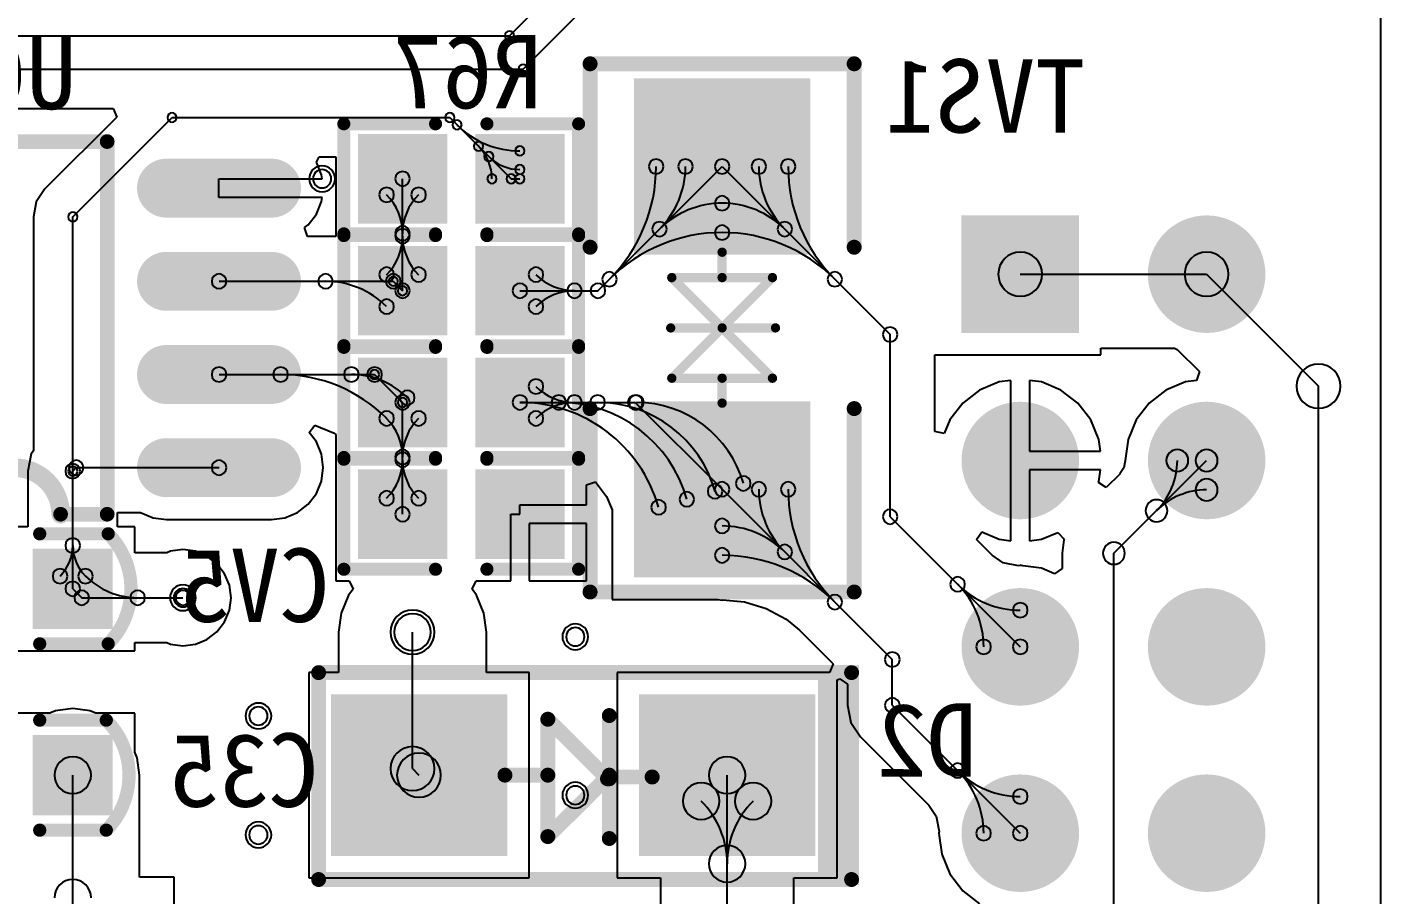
# Model space of a CAD drawing. Header units: inches. Extents: x 32166 to 66782, y 2386 to 7162.
# Drawn here: x 34111.2 to 34258.9, y 3310.2 to 3404.9 of the extents above; entities that cross this region are included whole.
import ezdxf

# ---------------------------------------------------------------- set-up
doc = ezdxf.new("R2010")
doc.units = ezdxf.units.IN
doc.header["$LTSCALE"] = 0.64311
doc.header["$MEASUREMENT"] = 0
for name, color, linetype in [('BOTTOMLAYER', 5, 'CONTINUOUS'), ('BOTTOMOVERLAY', 54, 'CONTINUOUS'), ('BOTTOMPASTE', 16, 'CONTINUOUS'), ('BOTTOMSOLDER', 6, 'CONTINUOUS'), ('KEEPOUTLAYER', 6, 'CONTINUOUS'), ('MULTILAYER', 9, 'CONTINUOUS')]:
    doc.layers.add(name, color=color, linetype=linetype)
doc.styles.get("Standard").update_dxf_attribs({"font": 'txt', "width": 0.8})

msp = doc.modelspace()

# ---------------------------------------------------------------- linework, layer by layer
at = {"layer": 'BOTTOMLAYER'}
for p, q in [((34163.83, 3403.91), (34181.08, 3421.15)), ((34165.34, 3400.27), (34184.71, 3419.65)), ((34063.27, 3403.91), (34163.83, 3403.91)), ((34073.88, 3400.27), (34165.34, 3400.27)), ((34076.43, 3395.98), (34120.62, 3395.98)), ((34120.62, 3395.98), (34121.01, 3395.04)), ((34121.01, 3395.04), (34113.18, 3387.2)), ((34116.21, 3384.16), (34127.04, 3394.99)), ((34127.04, 3394.99), (34157.33, 3394.99)), ((34157.33, 3394.99), (34164.01, 3388.31)), ((34142.79, 3390.11), (34143.07, 3390.69)), ((34143.35, 3388.75), (34142.79, 3390.11)), ((34143.07, 3390.69), (34144.92, 3390.69)), ((34144.92, 3390.69), (34144.92, 3383.38)), ((34132.16, 3386.27), (34132.16, 3388.31)), ((34132.16, 3388.31), (34143.41, 3388.31)), ((34143.41, 3388.31), (34143.35, 3388.75)), ((34152.18, 3376.11), (34152.18, 3388.31)), ((34164.01, 3388.31), (34164.98, 3388.31)), ((34173.49, 3376.11), (34187.03, 3389.65)), ((34187.03, 3389.65), (34205.35, 3371.33)), ((34113.18, 3387.2), (34112.24, 3385.8)), ((34112.24, 3385.8), (34111.92, 3384.16)), ((34143.41, 3386.27), (34132.16, 3386.27)), ((34142.79, 3384.47), (34143.35, 3385.83)), ((34143.35, 3385.83), (34143.41, 3386.27)), ((34111.92, 3384.16), (34111.92, 3358.64)), ((34116.21, 3356.43), (34116.21, 3384.16)), ((34141.89, 3383.3), (34142.79, 3384.47)), ((34141.48, 3382.99), (34141.89, 3383.3)), ((34141.81, 3382.02), (34141.48, 3382.99)), ((34144.92, 3383.38), (34144.92, 3382.02)), ((34144.92, 3382.02), (34141.81, 3382.02)), ((34132.17, 3377.13), (34151.17, 3377.13)), ((34151.17, 3377.13), (34152.18, 3376.11)), ((34151.17, 3377.13), (34152.18, 3376.11)), ((34219.54, 3377.91), (34239.86, 3377.91)), ((34239.86, 3377.91), (34252.07, 3365.7)), ((34164.98, 3376.11), (34173.49, 3376.11)), ((34205.35, 3351.46), (34205.35, 3371.33)), ((34210.24, 3360.74), (34210.24, 3369.11)), ((34210.24, 3369.11), (34210.74, 3369.11)), ((34210.74, 3369.11), (34210.74, 3369.11)), ((34210.74, 3369.11), (34228.34, 3369.11)), ((34228.34, 3369.11), (34228.34, 3369.84)), ((34228.34, 3369.84), (34236.35, 3369.84)), ((34236.35, 3369.84), (34236.64, 3369.71)), ((34236.64, 3369.71), (34239.08, 3367.28)), ((34132.17, 3366.97), (34149.13, 3366.97)), ((34149.13, 3366.97), (34152.18, 3363.92)), ((34149.13, 3366.97), (34152.18, 3363.92)), ((34217.25, 3366.16), (34215.1, 3365.27)), ((34218.53, 3366.33), (34217.25, 3366.16)), ((34218.53, 3357.58), (34218.53, 3366.33)), ((34221.84, 3366.16), (34220.56, 3366.33)), ((34220.56, 3366.33), (34220.56, 3358.6)), ((34223.98, 3365.27), (34221.84, 3366.16)), ((34237.57, 3366.16), (34235.42, 3365.27)), ((34238.75, 3366.32), (34237.57, 3366.16)), ((34239.08, 3367.28), (34238.75, 3366.32)), ((34215.1, 3365.27), (34213.27, 3363.86)), ((34225.82, 3363.86), (34223.98, 3365.27)), ((34235.42, 3365.27), (34233.59, 3363.86)), ((34252.07, 3263.9), (34252.07, 3365.7)), ((34152.18, 3351.73), (34152.18, 3363.92)), ((34164.98, 3363.92), (34177.56, 3363.92)), ((34177.56, 3363.92), (34187.03, 3354.45)), ((34213.27, 3363.86), (34211.86, 3362.02)), ((34227.23, 3362.02), (34225.82, 3363.86)), ((34233.59, 3363.86), (34232.18, 3362.02)), ((34211.86, 3362.02), (34211.24, 3360.54)), ((34228.12, 3359.88), (34227.23, 3362.02)), ((34232.18, 3362.02), (34231.29, 3359.88)), ((34142, 3360.65), (34142.62, 3361.46)), ((34142.79, 3359.63), (34142, 3360.65)), ((34142.62, 3361.46), (34144.65, 3360.62)), ((34144.65, 3360.62), (34144.92, 3360.41)), ((34144.92, 3360.41), (34144.92, 3356.66)), ((34211.24, 3360.54), (34210.24, 3360.74)), ((34143.35, 3358.27), (34142.79, 3359.63)), ((34228.28, 3358.6), (34228.12, 3359.88)), ((34231.29, 3359.88), (34230.99, 3357.59)), ((34111.69, 3358.31), (34111.32, 3356.43)), ((34111.92, 3358.64), (34111.69, 3358.31)), ((34143.54, 3356.81), (34143.35, 3358.27)), ((34218.53, 3348.84), (34218.53, 3357.58)), ((34220.56, 3358.6), (34228.28, 3358.6)), ((34229.75, 3347.47), (34239.86, 3357.59)), ((34230.99, 3357.54), (34230.84, 3356.8)), ((34230.99, 3357.59), (34230.99, 3357.54)), ((34111.32, 3356.43), (34111.32, 3350.36)), ((34116.21, 3356.43), (34116.59, 3356.81)), ((34116.21, 3343.6), (34116.21, 3356.43)), ((34116.59, 3356.81), (34132.17, 3356.81)), ((34143.35, 3355.35), (34143.54, 3356.81)), ((34144.92, 3356.66), (34144.92, 3344.47)), ((34228.28, 3356.57), (34220.56, 3356.57)), ((34220.56, 3356.57), (34220.56, 3348.84)), ((34228.12, 3355.29), (34228.28, 3356.57)), ((34230.39, 3356.11), (34228.92, 3354.63)), ((34230.4, 3356.13), (34230.39, 3356.13)), ((34230.39, 3356.13), (34230.39, 3356.13)), ((34230.39, 3356.13), (34230.39, 3356.11)), ((34230.84, 3356.8), (34230.4, 3356.13)), ((34230.4, 3356.13), (34230.4, 3356.13)), ((34230.4, 3356.13), (34230.4, 3356.13)), ((34230.4, 3356.13), (34230.4, 3356.13)), ((34230.4, 3356.13), (34230.4, 3356.13)), ((34230.4, 3356.13), (34230.4, 3356.13)), ((34142.79, 3353.99), (34143.35, 3355.35)), ((34172.25, 3354.92), (34173.21, 3355.25)), ((34172.25, 3352.75), (34172.25, 3354.92)), ((34173.21, 3355.25), (34174.43, 3353.66)), ((34187.03, 3354.45), (34205.59, 3335.89)), ((34228.08, 3355.2), (34228.12, 3355.29)), ((34228.92, 3354.63), (34228.08, 3355.2)), ((34141.89, 3352.82), (34142.79, 3353.99)), ((34174.43, 3353.66), (34175.03, 3352.21)), ((34121.11, 3350.36), (34121.11, 3351.92)), ((34121.11, 3351.92), (34123.62, 3351.92)), ((34123.62, 3351.92), (34124.98, 3351.35)), ((34139.36, 3351.35), (34140.72, 3351.92)), ((34140.72, 3351.92), (34141.89, 3352.82)), ((34163.97, 3344.47), (34163.97, 3351.73)), ((34163.97, 3351.73), (34164.98, 3351.73)), ((34164.98, 3351.73), (34164.98, 3352.75)), ((34164.98, 3352.75), (34172.25, 3352.75)), ((34175.03, 3352.21), (34175.03, 3342.45)), ((34205.35, 3351.46), (34219.54, 3337.27)), ((34111.32, 3350.36), (34104.43, 3350.36)), ((34122.97, 3350.36), (34121.11, 3350.36)), ((34122.97, 3347.53), (34122.97, 3350.36)), ((34124.98, 3351.35), (34126.44, 3351.16)), ((34126.44, 3351.16), (34137.89, 3351.16)), ((34137.89, 3351.16), (34139.36, 3351.35)), ((34172.25, 3350.71), (34166, 3350.71)), ((34166, 3350.71), (34166, 3344.47)), ((34172.25, 3344.47), (34172.25, 3350.71)), ((34214.77, 3348.96), (34215.34, 3349.8)), ((34216.48, 3347.25), (34214.77, 3348.96)), ((34215.34, 3349.8), (34217.25, 3349.01)), ((34217.25, 3349.01), (34218.53, 3348.84)), ((34220.56, 3348.84), (34221.84, 3349.01)), ((34221.84, 3349.01), (34223.62, 3349.75)), ((34223.62, 3349.75), (34224.33, 3349.03)), ((34224.29, 3348.94), (34224.1, 3347.47)), ((34224.33, 3349.03), (34224.29, 3348.94)), ((34123.02, 3347.52), (34122.97, 3347.53)), ((34126.46, 3347.52), (34123.02, 3347.52)), ((34126.87, 3347.69), (34126.46, 3347.52)), ((34128.23, 3347.87), (34126.87, 3347.69)), ((34129.59, 3347.69), (34128.23, 3347.87)), ((34130.85, 3347.17), (34129.59, 3347.69)), ((34131.94, 3346.33), (34130.85, 3347.17)), ((34217.69, 3346.44), (34216.48, 3347.25)), ((34224.1, 3347.47), (34224.1, 3345.82)), ((34229.75, 3260.15), (34229.75, 3347.47)), ((34132.77, 3345.25), (34131.94, 3346.33)), ((34219.34, 3346.11), (34217.69, 3346.44)), ((34219.54, 3346.14), (34219.34, 3346.11)), ((34219.81, 3346.11), (34219.54, 3346.16)), ((34219.54, 3346.16), (34219.54, 3346.14)), ((34221.84, 3345.84), (34219.81, 3346.11)), ((34223.26, 3345.25), (34221.84, 3345.84)), ((34224.1, 3345.82), (34223.26, 3345.25)), ((34133.3, 3343.98), (34132.77, 3345.25)), ((34133.48, 3342.63), (34133.3, 3343.98)), ((34144.92, 3344.47), (34146.34, 3344.47)), ((34146.34, 3344.47), (34146.78, 3343.55)), ((34159.76, 3343.55), (34160.21, 3344.47)), ((34160.21, 3344.47), (34163.97, 3344.47)), ((34166, 3344.47), (34172.25, 3344.47)), ((34116.21, 3343.6), (34117.19, 3342.63)), ((34117.19, 3342.63), (34128.23, 3342.63)), ((34133.3, 3341.27), (34133.48, 3342.63)), ((34146.28, 3342.9), (34145.48, 3340.95)), ((34146.78, 3343.55), (34146.28, 3342.9)), ((34160.26, 3342.9), (34159.76, 3343.55)), ((34161.06, 3340.95), (34160.26, 3342.9)), ((34132.77, 3340), (34133.3, 3341.27)), ((34175.03, 3342.45), (34186.56, 3342.45)), ((34186.56, 3342.45), (34187.03, 3342.36)), ((34187.03, 3342.36), (34187.08, 3342.4)), ((34187.03, 3342.36), (34187.03, 3342.36)), ((34187.08, 3342.4), (34189.48, 3342.17)), ((34189.48, 3342.17), (34191.83, 3341.45)), ((34191.83, 3341.45), (34194, 3340.29)), ((34131.94, 3338.92), (34132.77, 3340)), ((34145.48, 3340.95), (34145.2, 3338.87)), ((34161.34, 3338.87), (34161.06, 3340.95)), ((34194, 3340.29), (34195.48, 3339.08)), ((34129.59, 3337.56), (34130.85, 3338.08)), ((34130.85, 3338.08), (34131.94, 3338.92)), ((34145.2, 3338.87), (34145.2, 3334.48)), ((34153.27, 3323.99), (34153.27, 3338.87)), ((34161.34, 3334.48), (34161.34, 3338.87)), ((34195.48, 3339.08), (34199.14, 3335.42)), ((34104.43, 3336.85), (34122.97, 3336.85)), ((34122.97, 3336.85), (34122.97, 3337.73)), ((34122.97, 3337.73), (34126.46, 3337.73)), ((34126.46, 3337.73), (34126.87, 3337.56)), ((34126.87, 3337.56), (34128.23, 3337.38)), ((34128.23, 3337.38), (34129.59, 3337.56)), ((34199.14, 3335.42), (34198.75, 3334.48)), ((34205.59, 3330.9), (34205.59, 3335.89)), ((34145.2, 3334.48), (34141.97, 3334.48)), ((34141.97, 3334.48), (34141.97, 3312.08)), ((34165.97, 3334.48), (34161.34, 3334.48)), ((34165.97, 3312.08), (34165.97, 3334.48)), ((34198.75, 3334.48), (34175.57, 3334.48)), ((34175.57, 3334.48), (34175.57, 3312.08)), ((34199.57, 3333.66), (34199.85, 3333.77)), ((34199.57, 3312.08), (34199.57, 3333.66)), ((34199.85, 3333.77), (34200.7, 3333.21)), ((34200.7, 3333.21), (34200.7, 3330.9)), ((34200.7, 3330.9), (34201.07, 3329.02)), ((34205.59, 3330.9), (34219.54, 3316.95)), ((34113.71, 3330.04), (34104.43, 3330.04)), ((34114.34, 3330.3), (34113.71, 3330.04)), ((34116.21, 3330.54), (34114.34, 3330.3)), ((34118.09, 3330.3), (34116.21, 3330.54)), ((34118.72, 3330.04), (34118.09, 3330.3)), ((34122.97, 3330.04), (34118.72, 3330.04)), ((34122.97, 3325.79), (34122.97, 3330.04)), ((34201.07, 3329.02), (34202.13, 3327.44)), ((34202.13, 3327.44), (34209.56, 3320.01)), ((34123.23, 3325.16), (34122.97, 3325.79)), ((34123.48, 3323.28), (34123.23, 3325.16)), ((34153.27, 3323.99), (34153.97, 3323.28)), ((34116.21, 3303.19), (34116.21, 3323.28)), ((34123.48, 3312.15), (34123.48, 3323.28)), ((34187.57, 3302.49), (34187.57, 3323.28)), ((34209.56, 3320.01), (34210.37, 3318.8)), ((34210.37, 3318.8), (34210.69, 3317.15)), ((34210.67, 3316.95), (34210.65, 3316.95)), ((34210.65, 3316.95), (34210.7, 3316.68)), ((34210.69, 3317.15), (34210.67, 3316.95)), ((34210.7, 3316.68), (34210.97, 3314.65)), ((34210.97, 3314.65), (34211.86, 3312.51)), ((34127.27, 3312.15), (34123.48, 3312.15)), ((34127.27, 3308.82), (34127.27, 3312.15)), ((34141.97, 3312.08), (34165.97, 3312.08)), ((34175.57, 3312.08), (34180.31, 3312.08)), ((34180.31, 3312.08), (34180.31, 3307.52)), ((34194.84, 3307.72), (34194.84, 3312.08)), ((34194.84, 3312.08), (34199.57, 3312.08)), ((34211.86, 3312.51), (34213.27, 3310.67)), ((34213.27, 3310.67), (34215.1, 3309.26))]:
    msp.add_line(p, q, dxfattribs=at)
at = {"layer": 'BOTTOMLAYER', "const_width": 4.8}
for points in [[(34137.89, 3387.29), (34126.44, 3387.29)], [(34137.89, 3377.13), (34126.44, 3377.13)], [(34137.89, 3366.97), (34126.44, 3366.97)], [(34137.89, 3356.81), (34126.44, 3356.81)]]:
    msp.add_lwpolyline(points, dxfattribs=at)
at = {"layer": 'BOTTOMLAYER'}
for points, const_width in [([(34125.24, 3387.29, 1), (34127.64, 3387.29, 1)], 2.4), ([(34136.69, 3387.29, 1), (34139.09, 3387.29, 1)], 2.4), ([(34237.06, 3377.91, 1), (34242.66, 3377.91, 1)], 5.6), ([(34125.24, 3377.13, 1), (34127.64, 3377.13, 1)], 2.4), ([(34136.69, 3377.13, 1), (34139.09, 3377.13, 1)], 2.4), ([(34125.24, 3366.97, 1), (34127.64, 3366.97, 1)], 2.4), ([(34136.69, 3366.97, 1), (34139.09, 3366.97, 1)], 2.4), ([(34216.74, 3357.59, 1), (34222.34, 3357.59, 1)], 5.6), ([(34237.06, 3357.59, 1), (34242.66, 3357.59, 1)], 5.6), ([(34125.24, 3356.81, 1), (34127.64, 3356.81, 1)], 2.4), ([(34136.69, 3356.81, 1), (34139.09, 3356.81, 1)], 2.4), ([(34216.74, 3337.27, 1), (34222.34, 3337.27, 1)], 5.6), ([(34237.06, 3337.27, 1), (34242.66, 3337.27, 1)], 5.6), ([(34216.74, 3316.95, 1), (34222.34, 3316.95, 1)], 5.6), ([(34237.06, 3316.95, 1), (34242.66, 3316.95, 1)], 5.6)]:
    msp.add_lwpolyline(points, format="xyb", close=True, dxfattribs=dict(at, const_width=const_width))
for centre, radius, start, end in [((34163.83, 3403.91), 0.508, 0, 180), ((34163.83, 3403.91), 0.508, 0, 180), ((34163.83, 3403.91), 0.508, 180, 0), ((34163.83, 3403.91), 0.508, 180, 0), ((34165.34, 3400.27), 0.508, 0, 180), ((34165.34, 3400.27), 0.508, 0, 180), ((34165.34, 3400.27), 0.508, 180, 0), ((34165.34, 3400.27), 0.508, 180, 0), ((34127.04, 3394.99), 0.508, 0, 180), ((34127.04, 3394.99), 0.508, 0, 180), ((34127.04, 3394.99), 0.508, 180, 0), ((34127.04, 3394.99), 0.508, 180, 0), ((34157.33, 3394.99), 0.508, 0, 180), ((34157.33, 3394.99), 0.508, 0, 180), ((34157.33, 3394.99), 0.508, 180, 0), ((34157.33, 3394.99), 0.508, 180, 0), ((34158.12, 3394.2), 0.508, 0, 180), ((34158.12, 3394.2), 0.508, 180, 0), ((34164.98, 3401.06), 9.71, 225, 270), ((34160.47, 3391.85), 0.508, 0, 180), ((34160.47, 3391.85), 0.508, 180, 0), ((34156.92, 3388.31), 5.01, 360, 45), ((34161.59, 3390.73), 0.508, 0, 180), ((34164.98, 3391.35), 0.508, 0, 180), ((34164.98, 3391.35), 0.508, 180, 0), ((34161.59, 3390.73), 0.508, 180, 0), ((34164.98, 3394.12), 4.8, 225.0002, 270.0002), ((34164.98, 3389.32), 0.508, 0, 180), ((34179.83, 3389.65), 0.8, 0, 180), ((34183.03, 3389.65), 0.8, 0, 180), ((34187.03, 3389.65), 0.8, 0, 180), ((34187.03, 3389.65), 0.8, 0, 180), ((34191.03, 3389.65), 0.8, 0, 180), ((34194.23, 3389.65), 0.8, 0, 180), ((34143.41, 3388.31), 1, 0, 180), ((34143.41, 3388.31), 1, 180, 0), ((34152.18, 3388.31), 0.8, 0, 180), ((34152.18, 3388.31), 0.8, 180, 0), ((34161.93, 3388.31), 0.508, 0, 180), ((34161.93, 3388.31), 0.508, 180, 0), ((34164.01, 3388.31), 0.508, 0, 180), ((34164.01, 3388.31), 0.508, 0, 180), ((34164.01, 3388.31), 0.508, 180, 0), ((34164.01, 3388.31), 0.508, 180, 0), ((34164.98, 3389.32), 0.508, 180, 0), ((34164.98, 3388.31), 0.508, 0, 180), ((34164.98, 3388.31), 0.508, 180, 0), ((34162.45, 3389.65), 17.38, 315, 360), ((34179.83, 3389.65), 0.8, 180, 0), ((34173.37, 3389.65), 9.66, 314.9999, 359.9999), ((34183.03, 3389.65), 0.8, 180, 0), ((34187.03, 3389.65), 0.8, 180, 0), ((34187.03, 3389.65), 0.8, 180, 0), ((34191.03, 3389.65), 0.8, 180, 0), ((34200.69, 3389.65), 9.66, 180.0001, 225.0001), ((34194.23, 3389.65), 0.8, 180, 0), ((34211.61, 3389.65), 17.38, 180, 225), ((34150.44, 3386.56), 0.8, 0, 180), ((34153.93, 3386.56), 0.8, 0, 180), ((34150.44, 3386.56), 0.8, 180, 0), ((34146.23, 3382.36), 5.95, 0, 45), ((34158.13, 3382.36), 5.95, 135, 180), ((34153.93, 3386.56), 0.8, 180, 0), ((34187.03, 3375.99), 9.66, 90.0001, 135.0001), ((34187.03, 3385.65), 0.8, 0, 180), ((34187.03, 3385.65), 0.8, 0, 180), ((34187.03, 3385.65), 0.8, 180, 0), ((34187.03, 3385.65), 0.8, 180, 0), ((34187.03, 3375.99), 9.66, 44.9999, 89.9999), ((34116.21, 3384.16), 0.508, 0, 180), ((34116.21, 3384.16), 0.508, 0, 180), ((34116.21, 3384.16), 0.508, 180, 0), ((34116.21, 3384.16), 0.508, 180, 0), ((34152.18, 3382.36), 0.8, 0, 180), ((34152.18, 3382.36), 0.8, 0, 180), ((34152.18, 3382.06), 0.8, 0, 180), ((34152.18, 3382.06), 0.8, 0, 180), ((34187.03, 3365.07), 17.38, 90, 135), ((34180.2, 3382.82), 0.8, 0, 180), ((34180.2, 3382.82), 0.8, 0, 180), ((34180.2, 3382.82), 0.8, 180, 0), ((34180.2, 3382.82), 0.8, 180, 0), ((34187.03, 3382.45), 0.8, 0, 180), ((34187.03, 3382.45), 0.8, 0, 180), ((34187.03, 3382.45), 0.8, 180, 0), ((34187.03, 3382.45), 0.8, 180, 0), ((34187.03, 3365.07), 17.38, 45, 90), ((34193.86, 3382.82), 0.8, 0, 180), ((34193.86, 3382.82), 0.8, 0, 180), ((34193.86, 3382.82), 0.8, 180, 0), ((34193.86, 3382.82), 0.8, 180, 0), ((34146.23, 3382.06), 5.95, 315, 360), ((34152.18, 3382.36), 0.8, 180, 0), ((34152.18, 3382.36), 0.8, 180, 0), ((34152.18, 3382.06), 0.8, 180, 0), ((34152.18, 3382.06), 0.8, 180, 0), ((34158.13, 3382.06), 5.95, 180, 225), ((34219.54, 3377.91), 2.4, 0, 180), ((34239.86, 3377.91), 2.4, 0, 180), ((34239.86, 3377.91), 2.4, 0, 180), ((34150.44, 3377.86), 0.8, 0, 180), ((34153.93, 3377.86), 0.8, 0, 180), ((34166.73, 3377.86), 0.8, 0, 180), ((34174.74, 3377.36), 0.8, 0, 180), ((34174.74, 3377.36), 0.8, 0, 180), ((34199.32, 3377.36), 0.8, 0, 180), ((34199.32, 3377.36), 0.8, 0, 180), ((34132.17, 3377.13), 0.8, 0, 180), ((34132.17, 3377.13), 0.8, 180, 0), ((34143.78, 3377.13), 0.8, 0, 180), ((34143.78, 3377.13), 0.8, 180, 0), ((34143.78, 3367.71), 9.42, 45, 90), ((34150.44, 3377.86), 0.8, 180, 0), ((34151.17, 3377.13), 0.8, 0, 180), ((34151.17, 3377.13), 0.8, 0, 180), ((34151.17, 3377.13), 0.8, 180, 0), ((34151.17, 3377.13), 0.8, 180, 0), ((34151.17, 3377.13), 0.508, 0, 180), ((34151.17, 3377.13), 0.508, 180, 0), ((34152.18, 3376.11), 0.8, 0, 180), ((34152.18, 3376.11), 0.8, 0, 180), ((34152.18, 3376.11), 0.508, 0, 180), ((34153.93, 3377.86), 0.8, 180, 0), ((34164.98, 3376.11), 0.8, 0, 180), ((34166.73, 3377.86), 0.8, 180, 0), ((34170.93, 3382.06), 5.95, 225, 270), ((34170.93, 3376.11), 0.8, 0, 180), ((34170.93, 3376.11), 0.8, 0, 180), ((34173.49, 3376.11), 0.8, 0, 180), ((34173.49, 3376.11), 0.8, 0, 180), ((34174.74, 3377.36), 0.8, 180, 0), ((34174.74, 3377.36), 0.8, 180, 0), ((34199.32, 3377.36), 0.8, 180, 0), ((34199.32, 3377.36), 0.8, 180, 0), ((34219.54, 3377.91), 2.4, 180, 0), ((34239.86, 3377.91), 2.4, 180, 0), ((34239.86, 3377.91), 2.4, 180, 0), ((34150.44, 3374.37), 0.8, 0, 180), ((34152.18, 3376.11), 0.8, 180, 0), ((34152.18, 3376.11), 0.8, 180, 0), ((34152.18, 3376.11), 0.508, 180, 0), ((34164.98, 3376.11), 0.8, 180, 0), ((34166.73, 3374.37), 0.8, 0, 180), ((34170.93, 3370.16), 5.95, 90, 135), ((34170.93, 3376.11), 0.8, 180, 0), ((34170.93, 3376.11), 0.8, 180, 0), ((34173.49, 3376.11), 0.8, 180, 0), ((34173.49, 3376.11), 0.8, 180, 0), ((34150.44, 3374.37), 0.8, 180, 0), ((34166.73, 3374.37), 0.8, 180, 0), ((34205.35, 3371.33), 0.8, 0, 180), ((34205.35, 3371.33), 0.8, 0, 180), ((34205.35, 3371.33), 0.8, 180, 0), ((34205.35, 3371.33), 0.8, 180, 0), ((34132.17, 3366.97), 0.8, 0, 180), ((34138.88, 3366.97), 0.8, 0, 180), ((34146.6, 3366.97), 0.8, 0, 180), ((34149.13, 3366.97), 0.8, 0, 180), ((34149.13, 3366.97), 0.8, 0, 180), ((34252.07, 3365.7), 2.4, 0, 180), ((34252.07, 3365.7), 2.4, 0, 180), ((34132.17, 3366.97), 0.8, 180, 0), ((34138.88, 3366.97), 0.8, 180, 0), ((34138.88, 3350.61), 16.36, 45, 90), ((34146.6, 3366.97), 0.8, 180, 0), ((34146.6, 3358.34), 8.63, 44.9999, 89.9999), ((34149.13, 3366.97), 0.8, 180, 0), ((34149.13, 3366.97), 0.8, 180, 0), ((34149.13, 3366.97), 0.508, 0, 180), ((34149.13, 3366.97), 0.508, 180, 0), ((34166.73, 3365.66), 0.8, 0, 180), ((34152.18, 3363.92), 0.8, 0, 180), ((34152.18, 3363.92), 0.8, 0, 180), ((34152.7, 3364.44), 0.8, 0, 180), ((34164.98, 3363.92), 0.8, 0, 180), ((34164.98, 3363.92), 0.8, 0, 180), ((34166.73, 3365.66), 0.8, 180, 0), ((34170.93, 3369.87), 5.95, 225, 270), ((34169.22, 3363.92), 0.8, 0, 180), ((34170.93, 3363.92), 0.8, 0, 180), ((34170.93, 3363.92), 0.8, 0, 180), ((34173.45, 3363.92), 0.8, 0, 180), ((34177.56, 3363.92), 0.8, 0, 180), ((34177.56, 3363.92), 0.8, 0, 180), ((34177.68, 3363.92), 0.8, 0, 180), ((34252.07, 3365.7), 2.4, 180, 0), ((34252.07, 3365.7), 2.4, 180, 0), ((34152.18, 3363.92), 0.8, 180, 0), ((34152.18, 3363.92), 0.8, 180, 0), ((34152.18, 3363.92), 0.508, 0, 180), ((34152.18, 3363.92), 0.508, 180, 0), ((34152.7, 3364.44), 0.8, 180, 0), ((34164.98, 3363.92), 0.8, 180, 0), ((34164.98, 3363.92), 0.8, 180, 0), ((34164.98, 3348.21), 15.71, 15.808, 90), ((34170.93, 3357.97), 5.95, 90, 135), ((34169.22, 3363.92), 0.8, 180, 0), ((34169.22, 3349.41), 14.52, 15.808, 90), ((34170.93, 3363.92), 0.8, 180, 0), ((34170.93, 3363.92), 0.8, 180, 0), ((34173.45, 3363.92), 0.8, 180, 0), ((34173.45, 3350.6), 13.32, 15.808, 90), ((34177.56, 3363.92), 0.8, 180, 0), ((34177.56, 3363.92), 0.8, 180, 0), ((34177.68, 3363.92), 0.8, 180, 0), ((34177.68, 3351.8), 12.12, 15.808, 90), ((34150.44, 3362.18), 0.8, 0, 180), ((34150.44, 3362.18), 0.8, 0, 180), ((34150.44, 3362.18), 0.8, 180, 0), ((34150.44, 3362.18), 0.8, 180, 0), ((34146.23, 3357.97), 5.95, 0, 45), ((34158.13, 3357.97), 5.95, 135, 180), ((34153.93, 3362.18), 0.8, 0, 180), ((34153.93, 3362.18), 0.8, 180, 0), ((34166.73, 3362.18), 0.8, 0, 180), ((34166.73, 3362.18), 0.8, 180, 0), ((34152.18, 3357.97), 0.8, 0, 180), ((34152.18, 3357.97), 0.8, 0, 180), ((34236.66, 3357.59), 1.2, 0, 180), ((34239.86, 3357.59), 1.2, 0, 180), ((34116.59, 3356.81), 0.8, 0, 180), ((34116.59, 3356.81), 0.8, 0, 180), ((34132.17, 3356.81), 0.8, 0, 180), ((34146.23, 3357.68), 5.95, 315, 360), ((34152.18, 3357.68), 0.8, 0, 180), ((34152.18, 3357.68), 0.8, 0, 180), ((34152.18, 3357.97), 0.8, 180, 0), ((34152.18, 3357.97), 0.8, 180, 0), ((34152.18, 3357.68), 0.8, 180, 0), ((34152.18, 3357.68), 0.8, 180, 0), ((34158.13, 3357.68), 5.95, 180, 225), ((34228.94, 3357.59), 7.73, 315, 0), ((34236.66, 3357.59), 1.2, 180, 0), ((34239.86, 3357.59), 1.2, 180, 0), ((34116.21, 3356.43), 0.8, 0, 180), ((34116.21, 3356.43), 0.8, 0, 180), ((34116.21, 3356.43), 0.8, 180, 0), ((34116.21, 3356.43), 0.8, 180, 0), ((34116.21, 3356.43), 0.508, 0, 180), ((34116.21, 3356.43), 0.508, 180, 0), ((34116.59, 3356.81), 0.8, 180, 0), ((34116.59, 3356.81), 0.8, 180, 0), ((34132.17, 3356.81), 0.8, 180, 0), ((34189.34, 3355.1), 0.8, 0, 180), ((34186.26, 3354.23), 0.8, 0, 180), ((34187.03, 3354.45), 0.8, 0, 180), ((34187.03, 3354.45), 0.8, 0, 180), ((34187.03, 3354.45), 0.8, 180, 0), ((34187.03, 3354.45), 0.8, 180, 0), ((34189.34, 3355.1), 0.8, 180, 0), ((34191.03, 3354.45), 0.8, 0, 180), ((34191.03, 3354.45), 0.8, 180, 0), ((34200.69, 3354.45), 9.66, 180.0001, 225.0001), ((34194.23, 3354.45), 0.8, 0, 180), ((34194.23, 3354.45), 0.8, 180, 0), ((34211.61, 3354.45), 17.38, 180, 225), ((34239.86, 3346.66), 7.73, 90, 135), ((34239.86, 3354.39), 1.2, 0, 180), ((34239.86, 3354.39), 1.2, 180, 0), ((34150.44, 3353.47), 0.8, 0, 180), ((34150.44, 3353.47), 0.8, 180, 0), ((34153.93, 3353.47), 0.8, 0, 180), ((34153.93, 3353.47), 0.8, 180, 0), ((34180.1, 3352.49), 0.8, 0, 180), ((34183.18, 3353.36), 0.8, 0, 180), ((34183.18, 3353.36), 0.8, 180, 0), ((34186.26, 3354.23), 0.8, 180, 0), ((34234.4, 3352.12), 1.2, 0, 180), ((34234.4, 3352.12), 1.2, 0, 180), ((34152.18, 3351.73), 0.8, 0, 180), ((34152.18, 3351.73), 0.8, 180, 0), ((34180.1, 3352.49), 0.8, 180, 0), ((34205.35, 3351.46), 0.8, 0, 180), ((34205.35, 3351.46), 0.8, 0, 180), ((34205.35, 3351.46), 0.8, 180, 0), ((34205.35, 3351.46), 0.8, 180, 0), ((34234.4, 3352.12), 1.2, 180, 0), ((34234.4, 3352.12), 1.2, 180, 0), ((34187.03, 3350.45), 0.8, 0, 180), ((34187.03, 3350.45), 0.8, 180, 0), ((34187.03, 3340.79), 9.66, 44.9999, 89.9999), ((34116.21, 3348.32), 0.8, 0, 180), ((34116.21, 3348.32), 0.8, 0, 180), ((34193.86, 3347.62), 0.8, 0, 180), ((34193.86, 3347.62), 0.8, 0, 180), ((34229.75, 3347.47), 1.2, 0, 180), ((34229.75, 3347.47), 1.2, 0, 180), ((34111.49, 3348.32), 4.72, 315, 0), ((34116.21, 3348.32), 0.8, 180, 0), ((34116.21, 3348.32), 0.8, 180, 0), ((34120.94, 3348.32), 4.72, 180, 225), ((34187.03, 3347.25), 0.8, 0, 180), ((34187.03, 3347.25), 0.8, 180, 0), ((34187.03, 3329.87), 17.38, 45, 90), ((34193.86, 3347.62), 0.8, 180, 0), ((34193.86, 3347.62), 0.8, 180, 0), ((34229.75, 3347.47), 1.2, 180, 0), ((34229.75, 3347.47), 1.2, 180, 0), ((34114.83, 3344.98), 0.8, 0, 180), ((34117.6, 3344.98), 0.8, 0, 180), ((34117.6, 3344.98), 0.8, 0, 180), ((34114.83, 3344.98), 0.8, 180, 0), ((34116.21, 3343.6), 0.8, 0, 180), ((34116.21, 3343.6), 0.8, 0, 180), ((34117.6, 3344.98), 0.8, 180, 0), ((34117.6, 3344.98), 0.8, 180, 0), ((34123.29, 3350.68), 8.05, 225, 270), ((34212.71, 3344.09), 0.8, 0, 180), ((34212.71, 3344.09), 0.8, 0, 180), ((34212.71, 3344.09), 0.8, 180, 0), ((34212.71, 3344.09), 0.8, 180, 0), ((34205.89, 3337.27), 9.66, 0, 45), ((34219.54, 3350.92), 9.66, 225, 270), ((34116.21, 3343.6), 0.8, 180, 0), ((34116.21, 3343.6), 0.8, 180, 0), ((34117.19, 3342.63), 0.8, 0, 180), ((34117.19, 3342.63), 0.8, 0, 180), ((34117.19, 3342.63), 0.8, 180, 0), ((34117.19, 3342.63), 0.8, 180, 0), ((34123.29, 3342.63), 0.8, 0, 180), ((34123.29, 3342.63), 0.8, 180, 0), ((34128.23, 3342.63), 1, 0, 180), ((34128.23, 3342.63), 1, 180, 0), ((34128.23, 3342.63), 0.8, 0, 180), ((34128.23, 3342.63), 0.8, 180, 0), ((34199.32, 3342.16), 0.8, 0, 180), ((34199.32, 3342.16), 0.8, 0, 180), ((34153.27, 3338.87), 2.4, 0, 180), ((34199.32, 3342.16), 0.8, 180, 0), ((34199.32, 3342.16), 0.8, 180, 0), ((34219.54, 3341.27), 0.8, 0, 180), ((34219.54, 3341.27), 0.8, 180, 0), ((34153.27, 3338.87), 2, 0, 180), ((34153.27, 3338.87), 2.4, 180, 0), ((34153.27, 3338.87), 2, 180, 0), ((34171.02, 3338.37), 1, 0, 180), ((34171.02, 3338.37), 1, 180, 0), ((34205.59, 3335.89), 0.8, 0, 180), ((34205.59, 3335.89), 0.8, 0, 180), ((34215.54, 3337.27), 0.8, 0, 180), ((34215.54, 3337.27), 0.8, 180, 0), ((34219.54, 3337.27), 0.8, 0, 180), ((34219.54, 3337.27), 0.8, 180, 0), ((34205.59, 3335.89), 0.8, 180, 0), ((34205.59, 3335.89), 0.8, 180, 0), ((34136.46, 3329.73), 1, 0, 180), ((34205.59, 3330.9), 0.8, 0, 180), ((34205.59, 3330.9), 0.8, 0, 180), ((34205.59, 3330.9), 0.8, 180, 0), ((34205.59, 3330.9), 0.8, 180, 0), ((34136.46, 3329.73), 1, 180, 0), ((34153.27, 3323.99), 2.4, 0, 180), ((34153.27, 3323.99), 2.4, 0, 180), ((34116.21, 3323.28), 2, 0, 180), ((34153.97, 3323.28), 2.4, 0, 180), ((34187.57, 3323.28), 2, 0, 180), ((34153.27, 3323.99), 2.4, 180, 0), ((34153.27, 3323.99), 2.4, 180, 0), ((34212.71, 3323.77), 0.8, 0, 180), ((34212.71, 3323.77), 0.8, 0, 180), ((34212.71, 3323.77), 0.8, 180, 0), ((34212.71, 3323.77), 0.8, 180, 0), ((34205.89, 3316.95), 9.66, 0, 45), ((34219.54, 3330.6), 9.66, 225, 270), ((34116.21, 3323.28), 2, 180, 0), ((34153.97, 3323.28), 2.4, 180, 0), ((34171.02, 3321.09), 1, 0, 180), ((34184.75, 3320.45), 2, 0, 180), ((34187.57, 3323.28), 2, 180, 0), ((34190.4, 3320.45), 2, 0, 180), ((34171.02, 3321.09), 1, 180, 0), ((34184.75, 3320.45), 2, 180, 0), ((34177.92, 3313.62), 9.66, 0.0001, 45.0001), ((34197.23, 3313.62), 9.66, 134.9999, 179.9999), ((34190.4, 3320.45), 2, 180, 0), ((34219.54, 3320.95), 0.8, 0, 180), ((34219.54, 3320.95), 0.8, 180, 0), ((34136.46, 3316.77), 1, 0, 180), ((34215.54, 3316.95), 0.8, 0, 180), ((34219.54, 3316.95), 0.8, 0, 180), ((34136.46, 3316.77), 1, 180, 0), ((34215.54, 3316.95), 0.8, 180, 0), ((34219.54, 3316.95), 0.8, 180, 0), ((34187.57, 3313.62), 2, 0, 180), ((34187.57, 3313.62), 2, 0, 180), ((34187.57, 3313.62), 2, 180, 0), ((34187.57, 3313.62), 2, 180, 0), ((34116.21, 3309.91), 2, 0, 180)]:
    msp.add_arc(centre, radius, start, end, dxfattribs=at)
for points in [[(34178.23, 3398.45), (34178.23, 3380.85), (34195.83, 3398.45), (34195.83, 3380.85)], [(34156.25, 3392.37), (34148.12, 3392.37), (34156.25, 3384.24), (34148.12, 3384.24)], [(34169.05, 3392.37), (34160.92, 3392.37), (34169.05, 3384.24), (34160.92, 3384.24)], [(34225.14, 3383.51), (34213.94, 3383.51), (34225.14, 3372.31), (34213.94, 3372.31)], [(34156.25, 3380.18), (34148.12, 3380.18), (34156.25, 3372.05), (34148.12, 3372.05)], [(34169.05, 3380.18), (34160.92, 3380.18), (34169.05, 3372.05), (34160.92, 3372.05)], [(34156.25, 3367.99), (34148.12, 3367.99), (34156.25, 3359.86), (34148.12, 3359.86)], [(34169.05, 3367.99), (34160.92, 3367.99), (34169.05, 3359.86), (34160.92, 3359.86)], [(34178.23, 3363.25), (34178.23, 3345.65), (34195.83, 3363.25), (34195.83, 3345.65)], [(34148.12, 3347.67), (34156.25, 3347.67), (34148.12, 3355.79), (34156.25, 3355.79)], [(34160.92, 3347.67), (34169.05, 3347.67), (34160.92, 3355.79), (34169.05, 3355.79)], [(34112.66, 3340.05), (34119.77, 3340.05), (34112.66, 3347.16), (34119.77, 3347.16)], [(34145.17, 3315.28), (34162.77, 3315.28), (34145.17, 3331.28), (34162.77, 3331.28)], [(34178.77, 3315.28), (34196.37, 3315.28), (34178.77, 3331.28), (34196.37, 3331.28)], [(34119.77, 3326.84), (34112.66, 3326.84), (34119.77, 3319.73), (34112.66, 3319.73)]]:
    msp.add_solid(points, dxfattribs=at)
at = {"layer": 'BOTTOMOVERLAY'}
for points, const_width in [([(34172.63, 3400.85), (34201.43, 3400.85)], 1.63), ([(34172.63, 3380.85), (34172.63, 3400.85)], 1.63), ([(34201.43, 3380.85), (34201.43, 3400.85)], 1.63), ([(34145.78, 3394.31), (34155.78, 3394.31)], 1.42), ([(34145.78, 3382.31), (34145.78, 3394.31)], 1.42), ([(34161.38, 3394.31), (34171.38, 3394.31)], 1.42), ([(34171.38, 3382.31), (34171.38, 3394.31)], 1.42), ([(34099.65, 3392.37), (34119.97, 3392.37)], 1.6), ([(34119.97, 3351.73), (34119.97, 3392.37)], 1.6), ([(34145.78, 3382.31), (34155.78, 3382.31)], 1.42), ([(34145.78, 3382.11), (34155.78, 3382.11)], 1.42), ([(34145.78, 3370.11), (34145.78, 3382.11)], 1.42), ([(34161.38, 3382.31), (34171.38, 3382.31)], 1.42), ([(34161.38, 3382.11), (34171.38, 3382.11)], 1.42), ([(34171.38, 3370.11), (34171.38, 3382.11)], 1.42), ([(34187.03, 3377.54), (34187.03, 3380.3)], 1.02), ([(34181.54, 3377.54), (34192.52, 3377.54)], 1.02), ([(34181.54, 3377.54), (34187.03, 3372.05)], 1.02), ([(34187.03, 3372.05), (34192.52, 3377.54)], 1.02), ([(34181.42, 3372.05), (34187.03, 3372.05)], 1.02), ([(34181.54, 3366.56), (34187.03, 3372.05)], 1.02), ([(34187.03, 3372.05), (34192.85, 3372.05)], 1.02), ([(34187.03, 3372.05), (34192.52, 3366.56)], 1.02), ([(34145.78, 3370.11), (34155.78, 3370.11)], 1.42), ([(34145.78, 3369.92), (34155.78, 3369.92)], 1.42), ([(34145.78, 3357.92), (34145.78, 3369.92)], 1.42), ([(34161.38, 3370.11), (34171.38, 3370.11)], 1.42), ([(34161.38, 3369.92), (34171.38, 3369.92)], 1.42), ([(34171.38, 3357.92), (34171.38, 3369.92)], 1.42), ([(34181.54, 3366.56), (34192.52, 3366.56)], 1.02), ([(34187.03, 3363.84), (34187.03, 3366.56)], 1.02), ([(34172.63, 3343.25), (34172.63, 3363.25)], 1.63), ([(34201.43, 3363.25), (34201.43, 3343.25)], 1.63), ([(34145.78, 3357.92), (34155.78, 3357.92)], 1.42), ([(34145.78, 3345.73), (34145.78, 3357.73)], 1.42), ([(34145.78, 3357.73), (34155.78, 3357.73)], 1.42), ([(34161.38, 3357.92), (34171.38, 3357.92)], 1.42), ([(34161.38, 3357.73), (34171.38, 3357.73)], 1.42), ([(34171.38, 3345.73), (34171.38, 3357.73)], 1.42), ([(34114.89, 3351.73), (34119.97, 3351.73)], 1.6), ([(34120.08, 3349.6), (34112.61, 3349.6)], 1.44), ([(34145.78, 3345.73), (34155.78, 3345.73)], 1.42), ([(34161.38, 3345.73), (34171.38, 3345.73)], 1.42), ([(34172.63, 3343.25), (34201.43, 3343.25)], 1.63), ([(34120.08, 3337.6), (34112.61, 3337.6)], 1.44), ([(34143.03, 3311.9), (34143.03, 3334.46)], 1.63), ([(34143.03, 3334.46), (34201.14, 3334.46)], 1.63), ([(34201.14, 3311.9), (34201.14, 3334.46)], 1.63), ([(34112.61, 3329.28), (34119.87, 3329.28)], 1.44), ([(34168.02, 3329.38), (34174.52, 3322.88)], 1.63), ([(34168.02, 3316.58), (34168.02, 3329.38)], 1.63), ([(34174.73, 3316.37), (34174.73, 3329.78)], 1.63), ([(34163.35, 3323.28), (34168.02, 3323.28)], 1.63), ([(34168.02, 3316.58), (34174.73, 3323.28)], 1.63), ([(34174.52, 3322.88), (34174.73, 3322.88)], 1.63), ([(34174.73, 3323.08), (34179.4, 3323.08)], 1.63), ([(34112.61, 3317.28), (34119.87, 3317.28)], 1.44), ([(34143.03, 3311.9), (34201.14, 3311.9)], 1.63)]:
    msp.add_lwpolyline(points, dxfattribs=dict(at, const_width=const_width))
for points, const_width in [([(34172.63, 3401.26, 1), (34172.63, 3400.44, 1)], 0.813), ([(34172.63, 3401.26, 1), (34172.63, 3400.44, 1)], 0.813), ([(34201.43, 3401.26, 1), (34201.43, 3400.44, 1)], 0.813), ([(34201.43, 3401.26, 1), (34201.43, 3400.44, 1)], 0.813), ([(34145.78, 3394.66, 1), (34145.78, 3393.95, 1)], 0.711), ([(34145.78, 3394.66, 1), (34145.78, 3393.95, 1)], 0.711), ([(34155.78, 3394.66, 1), (34155.78, 3393.95, 1)], 0.711), ([(34161.38, 3394.66, 1), (34161.38, 3393.95, 1)], 0.711), ([(34171.38, 3394.66, 1), (34171.38, 3393.95, 1)], 0.711), ([(34171.38, 3394.66, 1), (34171.38, 3393.95, 1)], 0.711), ([(34119.57, 3392.37, 1), (34120.37, 3392.37, 1)], 0.8), ([(34119.57, 3392.37, 1), (34120.37, 3392.37, 1)], 0.8), ([(34145.78, 3382.66, 1), (34145.78, 3381.95, 1)], 0.711), ([(34145.78, 3382.66, 1), (34145.78, 3381.95, 1)], 0.711), ([(34145.78, 3382.47, 1), (34145.78, 3381.76, 1)], 0.711), ([(34145.78, 3382.47, 1), (34145.78, 3381.76, 1)], 0.711), ([(34155.78, 3382.66, 1), (34155.78, 3381.95, 1)], 0.711), ([(34155.78, 3382.47, 1), (34155.78, 3381.76, 1)], 0.711), ([(34161.38, 3382.66, 1), (34161.38, 3381.95, 1)], 0.711), ([(34161.38, 3382.47, 1), (34161.38, 3381.76, 1)], 0.711), ([(34171.38, 3382.66, 1), (34171.38, 3381.95, 1)], 0.711), ([(34171.38, 3382.66, 1), (34171.38, 3381.95, 1)], 0.711), ([(34171.38, 3382.47, 1), (34171.38, 3381.76, 1)], 0.711), ([(34171.38, 3382.47, 1), (34171.38, 3381.76, 1)], 0.711), ([(34172.63, 3381.26, 1), (34172.63, 3380.44, 1)], 0.813), ([(34201.43, 3381.26, 1), (34201.43, 3380.44, 1)], 0.813), ([(34187.03, 3380.56, 1), (34187.03, 3380.05, 1)], 0.508), ([(34181.54, 3377.79, 1), (34181.54, 3377.28, 1)], 0.508), ([(34181.54, 3377.79, 1), (34181.54, 3377.28, 1)], 0.508), ([(34187.03, 3377.79, 1), (34187.03, 3377.28, 1)], 0.508), ([(34192.52, 3377.79, 1), (34192.52, 3377.28, 1)], 0.508), ([(34192.52, 3377.79, 1), (34192.52, 3377.28, 1)], 0.508), ([(34181.42, 3372.3, 1), (34181.42, 3371.8, 1)], 0.508), ([(34187.03, 3372.3, 1), (34187.03, 3371.8, 1)], 0.508), ([(34187.03, 3372.3, 1), (34187.03, 3371.8, 1)], 0.508), ([(34187.03, 3372.3, 1), (34187.03, 3371.8, 1)], 0.508), ([(34187.03, 3372.3, 1), (34187.03, 3371.8, 1)], 0.508), ([(34187.03, 3372.3, 1), (34187.03, 3371.8, 1)], 0.508), ([(34187.03, 3372.3, 1), (34187.03, 3371.8, 1)], 0.508), ([(34192.85, 3372.3, 1), (34192.85, 3371.8, 1)], 0.508), ([(34145.78, 3370.47, 1), (34145.78, 3369.76, 1)], 0.711), ([(34145.78, 3370.47, 1), (34145.78, 3369.76, 1)], 0.711), ([(34145.78, 3370.28, 1), (34145.78, 3369.57, 1)], 0.711), ([(34145.78, 3370.28, 1), (34145.78, 3369.57, 1)], 0.711), ([(34155.78, 3370.47, 1), (34155.78, 3369.76, 1)], 0.711), ([(34155.78, 3370.28, 1), (34155.78, 3369.57, 1)], 0.711), ([(34161.38, 3370.47, 1), (34161.38, 3369.76, 1)], 0.711), ([(34161.38, 3370.28, 1), (34161.38, 3369.57, 1)], 0.711), ([(34171.38, 3370.47, 1), (34171.38, 3369.76, 1)], 0.711), ([(34171.38, 3370.47, 1), (34171.38, 3369.76, 1)], 0.711), ([(34171.38, 3370.28, 1), (34171.38, 3369.57, 1)], 0.711), ([(34171.38, 3370.28, 1), (34171.38, 3369.57, 1)], 0.711), ([(34181.54, 3366.82, 1), (34181.54, 3366.31, 1)], 0.508), ([(34181.54, 3366.82, 1), (34181.54, 3366.31, 1)], 0.508), ([(34187.03, 3366.82, 1), (34187.03, 3366.31, 1)], 0.508), ([(34192.52, 3366.82, 1), (34192.52, 3366.31, 1)], 0.508), ([(34192.52, 3366.82, 1), (34192.52, 3366.31, 1)], 0.508), ([(34172.63, 3363.66, 1), (34172.63, 3362.84, 1)], 0.813), ([(34187.03, 3364.1, 1), (34187.03, 3363.59, 1)], 0.508), ([(34201.43, 3363.66, 1), (34201.43, 3362.84, 1)], 0.813), ([(34145.78, 3358.28, 1), (34145.78, 3357.57, 1)], 0.711), ([(34145.78, 3358.28, 1), (34145.78, 3357.57, 1)], 0.711), ([(34145.78, 3357.37, 1), (34145.78, 3358.09, 1)], 0.711), ([(34145.78, 3357.37, 1), (34145.78, 3358.09, 1)], 0.711), ([(34155.78, 3358.28, 1), (34155.78, 3357.57, 1)], 0.711), ([(34155.78, 3357.37, 1), (34155.78, 3358.09, 1)], 0.711), ([(34161.38, 3358.28, 1), (34161.38, 3357.57, 1)], 0.711), ([(34161.38, 3357.37, 1), (34161.38, 3358.09, 1)], 0.711), ([(34171.38, 3358.28, 1), (34171.38, 3357.57, 1)], 0.711), ([(34171.38, 3358.28, 1), (34171.38, 3357.57, 1)], 0.711), ([(34171.38, 3357.37, 1), (34171.38, 3358.09, 1)], 0.711), ([(34171.38, 3357.37, 1), (34171.38, 3358.09, 1)], 0.711), ([(34114.39, 3351.73, 1), (34115.4, 3351.73, 1)], 1.02), ([(34114.49, 3351.73, 1), (34115.29, 3351.73, 1)], 0.8), ([(34119.57, 3351.73, 1), (34120.37, 3351.73, 1)], 0.8), ([(34119.57, 3351.73, 1), (34120.37, 3351.73, 1)], 0.8), ([(34112.61, 3349.24, 1), (34112.61, 3349.96, 1)], 0.72), ([(34120.08, 3349.24, 1), (34120.08, 3349.96, 1)], 0.72), ([(34120.08, 3349.24, 1), (34120.08, 3349.96, 1)], 0.72), ([(34145.78, 3345.37, 1), (34145.78, 3346.09, 1)], 0.711), ([(34145.78, 3345.37, 1), (34145.78, 3346.09, 1)], 0.711), ([(34155.78, 3345.37, 1), (34155.78, 3346.09, 1)], 0.711), ([(34161.38, 3345.37, 1), (34161.38, 3346.09, 1)], 0.711), ([(34171.38, 3345.37, 1), (34171.38, 3346.09, 1)], 0.711), ([(34171.38, 3345.37, 1), (34171.38, 3346.09, 1)], 0.711), ([(34172.63, 3343.66, 1), (34172.63, 3342.84, 1)], 0.813), ([(34172.63, 3343.66, 1), (34172.63, 3342.84, 1)], 0.813), ([(34201.43, 3343.66, 1), (34201.43, 3342.84, 1)], 0.813), ([(34201.43, 3343.66, 1), (34201.43, 3342.84, 1)], 0.813), ([(34112.61, 3337.24, 1), (34112.61, 3337.96, 1)], 0.72), ([(34120.08, 3337.24, 1), (34120.08, 3337.96, 1)], 0.72), ([(34120.08, 3337.24, 1), (34120.08, 3337.96, 1)], 0.72), ([(34142.62, 3334.46, 1), (34143.43, 3334.46, 1)], 0.813), ([(34142.62, 3334.46, 1), (34143.43, 3334.46, 1)], 0.813), ([(34200.74, 3334.46, 1), (34201.55, 3334.46, 1)], 0.813), ([(34200.74, 3334.46, 1), (34201.55, 3334.46, 1)], 0.813), ([(34112.61, 3329.64, 1), (34112.61, 3328.92, 1)], 0.72), ([(34119.87, 3329.64, 1), (34119.87, 3328.92, 1)], 0.72), ([(34119.87, 3329.64, 1), (34119.87, 3328.92, 1)], 0.72), ([(34167.61, 3329.38, 1), (34168.43, 3329.38, 1)], 0.813), ([(34167.61, 3329.38, 1), (34168.43, 3329.38, 1)], 0.813), ([(34174.32, 3329.78, 1), (34175.13, 3329.78, 1)], 0.813), ([(34162.94, 3323.28, 1), (34163.75, 3323.28, 1)], 0.813), ([(34167.61, 3323.28, 1), (34168.43, 3323.28, 1)], 0.813), ([(34174.12, 3322.88, 1), (34174.93, 3322.88, 1)], 0.813), ([(34174.12, 3322.88, 1), (34174.93, 3322.88, 1)], 0.813), ([(34174.32, 3323.28, 1), (34175.13, 3323.28, 1)], 0.813), ([(34174.32, 3323.08, 1), (34175.13, 3323.08, 1)], 0.813), ([(34174.32, 3322.88, 1), (34175.13, 3322.88, 1)], 0.813), ([(34178.99, 3323.08, 1), (34179.81, 3323.08, 1)], 0.813), ([(34112.61, 3317.64, 1), (34112.61, 3316.92, 1)], 0.72), ([(34119.87, 3317.64, 1), (34119.87, 3316.92, 1)], 0.72), ([(34119.87, 3317.64, 1), (34119.87, 3316.92, 1)], 0.72), ([(34167.61, 3316.58, 1), (34168.43, 3316.58, 1)], 0.813), ([(34167.61, 3316.58, 1), (34168.43, 3316.58, 1)], 0.813), ([(34174.32, 3316.37, 1), (34175.13, 3316.37, 1)], 0.813), ([(34142.62, 3311.9, 1), (34143.43, 3311.9, 1)], 0.813), ([(34142.62, 3311.9, 1), (34143.43, 3311.9, 1)], 0.813), ([(34200.74, 3311.9, 1), (34201.55, 3311.9, 1)], 0.813), ([(34200.74, 3311.9, 1), (34201.55, 3311.9, 1)], 0.813)]:
    msp.add_lwpolyline(points, format="xyb", close=True, dxfattribs=dict(at, const_width=const_width))
for points, const_width in [([(34104.73, 3351.73, -1), (34114.89, 3351.73)], 2.03), ([(34120.08, 3349.6, -0.414214), (34120.08, 3337.6)], 1.44), ([(34119.87, 3329.28, -0.414214), (34119.87, 3317.28)], 1.44)]:
    msp.add_lwpolyline(points, format="xyb", dxfattribs=dict(at, const_width=const_width))
msp.add_solid([(34197.49, 3311.29), (34201.97, 3311.29), (34197.49, 3335.27), (34201.97, 3335.27)], dxfattribs=at)
at = {"layer": 'BOTTOMPASTE', "const_width": 4.8}
for points in [[(34137.89, 3387.29), (34126.44, 3387.29)], [(34137.89, 3377.13), (34126.44, 3377.13)], [(34137.89, 3366.97), (34126.44, 3366.97)], [(34137.89, 3356.81), (34126.44, 3356.81)]]:
    msp.add_lwpolyline(points, dxfattribs=at)
at = {"layer": 'BOTTOMPASTE', "const_width": 2.4}
for points in [[(34125.24, 3387.29, 1), (34127.64, 3387.29, 1)], [(34136.69, 3387.29, 1), (34139.09, 3387.29, 1)], [(34125.24, 3377.13, 1), (34127.64, 3377.13, 1)], [(34136.69, 3377.13, 1), (34139.09, 3377.13, 1)], [(34125.24, 3366.97, 1), (34127.64, 3366.97, 1)], [(34136.69, 3366.97, 1), (34139.09, 3366.97, 1)], [(34125.24, 3356.81, 1), (34127.64, 3356.81, 1)], [(34136.69, 3356.81, 1), (34139.09, 3356.81, 1)]]:
    msp.add_lwpolyline(points, format="xyb", close=True, dxfattribs=at)
at = {"layer": 'BOTTOMPASTE'}
for points in [[(34178.23, 3398.45), (34178.23, 3380.85), (34195.83, 3398.45), (34195.83, 3380.85)], [(34156.25, 3392.37), (34148.12, 3392.37), (34156.25, 3384.24), (34148.12, 3384.24)], [(34169.05, 3392.37), (34160.92, 3392.37), (34169.05, 3384.24), (34160.92, 3384.24)], [(34156.25, 3380.18), (34148.12, 3380.18), (34156.25, 3372.05), (34148.12, 3372.05)], [(34169.05, 3380.18), (34160.92, 3380.18), (34169.05, 3372.05), (34160.92, 3372.05)], [(34156.25, 3367.99), (34148.12, 3367.99), (34156.25, 3359.86), (34148.12, 3359.86)], [(34169.05, 3367.99), (34160.92, 3367.99), (34169.05, 3359.86), (34160.92, 3359.86)], [(34178.23, 3363.25), (34178.23, 3345.65), (34195.83, 3363.25), (34195.83, 3345.65)], [(34148.12, 3347.67), (34156.25, 3347.67), (34148.12, 3355.79), (34156.25, 3355.79)], [(34160.92, 3347.67), (34169.05, 3347.67), (34160.92, 3355.79), (34169.05, 3355.79)], [(34112.66, 3340.05), (34119.77, 3340.05), (34112.66, 3347.16), (34119.77, 3347.16)], [(34145.17, 3315.28), (34162.77, 3315.28), (34145.17, 3331.28), (34162.77, 3331.28)], [(34178.77, 3315.28), (34196.37, 3315.28), (34178.77, 3331.28), (34196.37, 3331.28)], [(34119.77, 3326.84), (34112.66, 3326.84), (34119.77, 3319.73), (34112.66, 3319.73)]]:
    msp.add_solid(points, dxfattribs=at)
at = {"layer": 'BOTTOMSOLDER', "const_width": 6.43}
for points in [[(34137.89, 3387.29), (34126.44, 3387.29)], [(34137.89, 3377.13), (34126.44, 3377.13)], [(34137.89, 3366.97), (34126.44, 3366.97)], [(34137.89, 3356.81), (34126.44, 3356.81)]]:
    msp.add_lwpolyline(points, dxfattribs=at)
at = {"layer": 'BOTTOMSOLDER'}
for points, const_width in [([(34124.83, 3387.29, 1), (34128.05, 3387.29, 1)], 3.21), ([(34136.29, 3387.29, 1), (34139.5, 3387.29, 1)], 3.21), ([(34236.66, 3377.91, 1), (34243.07, 3377.91, 1)], 6.41), ([(34124.83, 3377.13, 1), (34128.05, 3377.13, 1)], 3.21), ([(34136.29, 3377.13, 1), (34139.5, 3377.13, 1)], 3.21), ([(34124.83, 3366.97, 1), (34128.05, 3366.97, 1)], 3.21), ([(34136.29, 3366.97, 1), (34139.5, 3366.97, 1)], 3.21), ([(34216.34, 3357.59, 1), (34222.75, 3357.59, 1)], 6.41), ([(34236.66, 3357.59, 1), (34243.07, 3357.59, 1)], 6.41), ([(34124.83, 3356.81, 1), (34128.05, 3356.81, 1)], 3.21), ([(34136.29, 3356.81, 1), (34139.5, 3356.81, 1)], 3.21), ([(34216.34, 3337.27, 1), (34222.75, 3337.27, 1)], 6.41), ([(34236.66, 3337.27, 1), (34243.07, 3337.27, 1)], 6.41), ([(34216.34, 3316.95, 1), (34222.75, 3316.95, 1)], 6.41), ([(34236.66, 3316.95, 1), (34243.07, 3316.95, 1)], 6.41)]:
    msp.add_lwpolyline(points, format="xyb", close=True, dxfattribs=dict(at, const_width=const_width))
for centre, radius, start, end in [((34143.41, 3388.31), 1.41, 0, 180), ((34143.41, 3388.31), 1.41, 180, 0), ((34128.23, 3342.63), 1.41, 0, 180), ((34128.23, 3342.63), 1.41, 180, 0), ((34153.27, 3338.87), 2.41, 0, 180), ((34171.02, 3338.37), 1.41, 0, 180), ((34153.27, 3338.87), 2.41, 180, 0), ((34171.02, 3338.37), 1.41, 180, 0), ((34136.46, 3329.73), 1.41, 0, 180), ((34136.46, 3329.73), 1.41, 180, 0), ((34171.02, 3321.09), 1.41, 0, 180), ((34171.02, 3321.09), 1.41, 180, 0), ((34136.46, 3316.77), 1.41, 0, 180), ((34136.46, 3316.77), 1.41, 180, 0)]:
    msp.add_arc(centre, radius, start, end, dxfattribs=at)
for points in [[(34177.42, 3399.26), (34177.42, 3380.04), (34196.64, 3399.26), (34196.64, 3380.04)], [(34157.06, 3393.18), (34147.31, 3393.18), (34157.06, 3383.43), (34147.31, 3383.43)], [(34169.86, 3393.18), (34160.11, 3393.18), (34169.86, 3383.43), (34160.11, 3383.43)], [(34225.96, 3384.32), (34213.13, 3384.32), (34225.96, 3371.49), (34213.13, 3371.49)], [(34157.06, 3380.99), (34147.31, 3380.99), (34157.06, 3371.24), (34147.31, 3371.24)], [(34169.86, 3380.99), (34160.11, 3380.99), (34169.86, 3371.24), (34160.11, 3371.24)], [(34157.06, 3368.8), (34147.31, 3368.8), (34157.06, 3359.04), (34147.31, 3359.04)], [(34169.86, 3368.8), (34160.11, 3368.8), (34169.86, 3359.04), (34160.11, 3359.04)], [(34177.42, 3364.06), (34177.42, 3344.84), (34196.64, 3364.06), (34196.64, 3344.84)], [(34147.31, 3346.85), (34157.06, 3346.85), (34147.31, 3356.61), (34157.06, 3356.61)], [(34160.11, 3346.85), (34169.86, 3346.85), (34160.11, 3356.61), (34169.86, 3356.61)], [(34111.85, 3339.23), (34120.58, 3339.23), (34111.85, 3347.97), (34120.58, 3347.97)], [(34144.36, 3314.47), (34163.59, 3314.47), (34144.36, 3332.09), (34163.59, 3332.09)], [(34177.96, 3314.47), (34197.19, 3314.47), (34177.96, 3332.09), (34197.19, 3332.09)], [(34120.58, 3327.65), (34111.85, 3327.65), (34120.58, 3318.91), (34111.85, 3318.91)]]:
    msp.add_solid(points, dxfattribs=at)
at = {"layer": 'KEEPOUTLAYER'}
msp.add_line((34258.87, 3232.07), (34258.87, 3560.87), dxfattribs=at)
at = {"layer": 'MULTILAYER', "const_width": 5.6}
for points in [[(34237.06, 3377.91, 1), (34242.66, 3377.91, 1)], [(34216.74, 3357.59, 1), (34222.34, 3357.59, 1)], [(34237.06, 3357.59, 1), (34242.66, 3357.59, 1)], [(34216.74, 3337.27, 1), (34222.34, 3337.27, 1)], [(34237.06, 3337.27, 1), (34242.66, 3337.27, 1)], [(34216.74, 3316.95, 1), (34222.34, 3316.95, 1)], [(34237.06, 3316.95, 1), (34242.66, 3316.95, 1)]]:
    msp.add_lwpolyline(points, format="xyb", close=True, dxfattribs=at)
at = {"layer": 'MULTILAYER'}
for centre, radius, start, end in [((34143.41, 3388.31), 1, 0, 180), ((34143.41, 3388.31), 1, 180, 0), ((34128.23, 3342.63), 1, 0, 180), ((34128.23, 3342.63), 1, 180, 0), ((34153.27, 3338.87), 2, 0, 180), ((34153.27, 3338.87), 2, 180, 0), ((34171.02, 3338.37), 1, 0, 180), ((34171.02, 3338.37), 1, 180, 0), ((34136.46, 3329.73), 1, 0, 180), ((34136.46, 3329.73), 1, 180, 0), ((34171.02, 3321.09), 1, 0, 180), ((34171.02, 3321.09), 1, 180, 0), ((34136.46, 3316.77), 1, 0, 180), ((34136.46, 3316.77), 1, 180, 0)]:
    msp.add_arc(centre, radius, start, end, dxfattribs=at)
msp.add_solid([(34225.14, 3383.51), (34213.94, 3383.51), (34225.14, 3372.31), (34213.94, 3372.31)], dxfattribs=at)

# ---------------------------------------------------------------- texts
at = {"layer": 'BOTTOMOVERLAY', "text_generation_flag": 2}
for s, p in [('U6', (34116.63, 3395.91)), ('R67', (34167.43, 3395.99)), ('TVS1', (34226.63, 3393.35)), ('CV5', (34144.23, 3339.99)), ('D2', (34214.79, 3323.11)), ('C35', (34143.03, 3319.83))]:
    msp.add_text(s, height=8, rotation=360, dxfattribs=at).set_placement(p)

doc.saveas('drawing.dxf')
